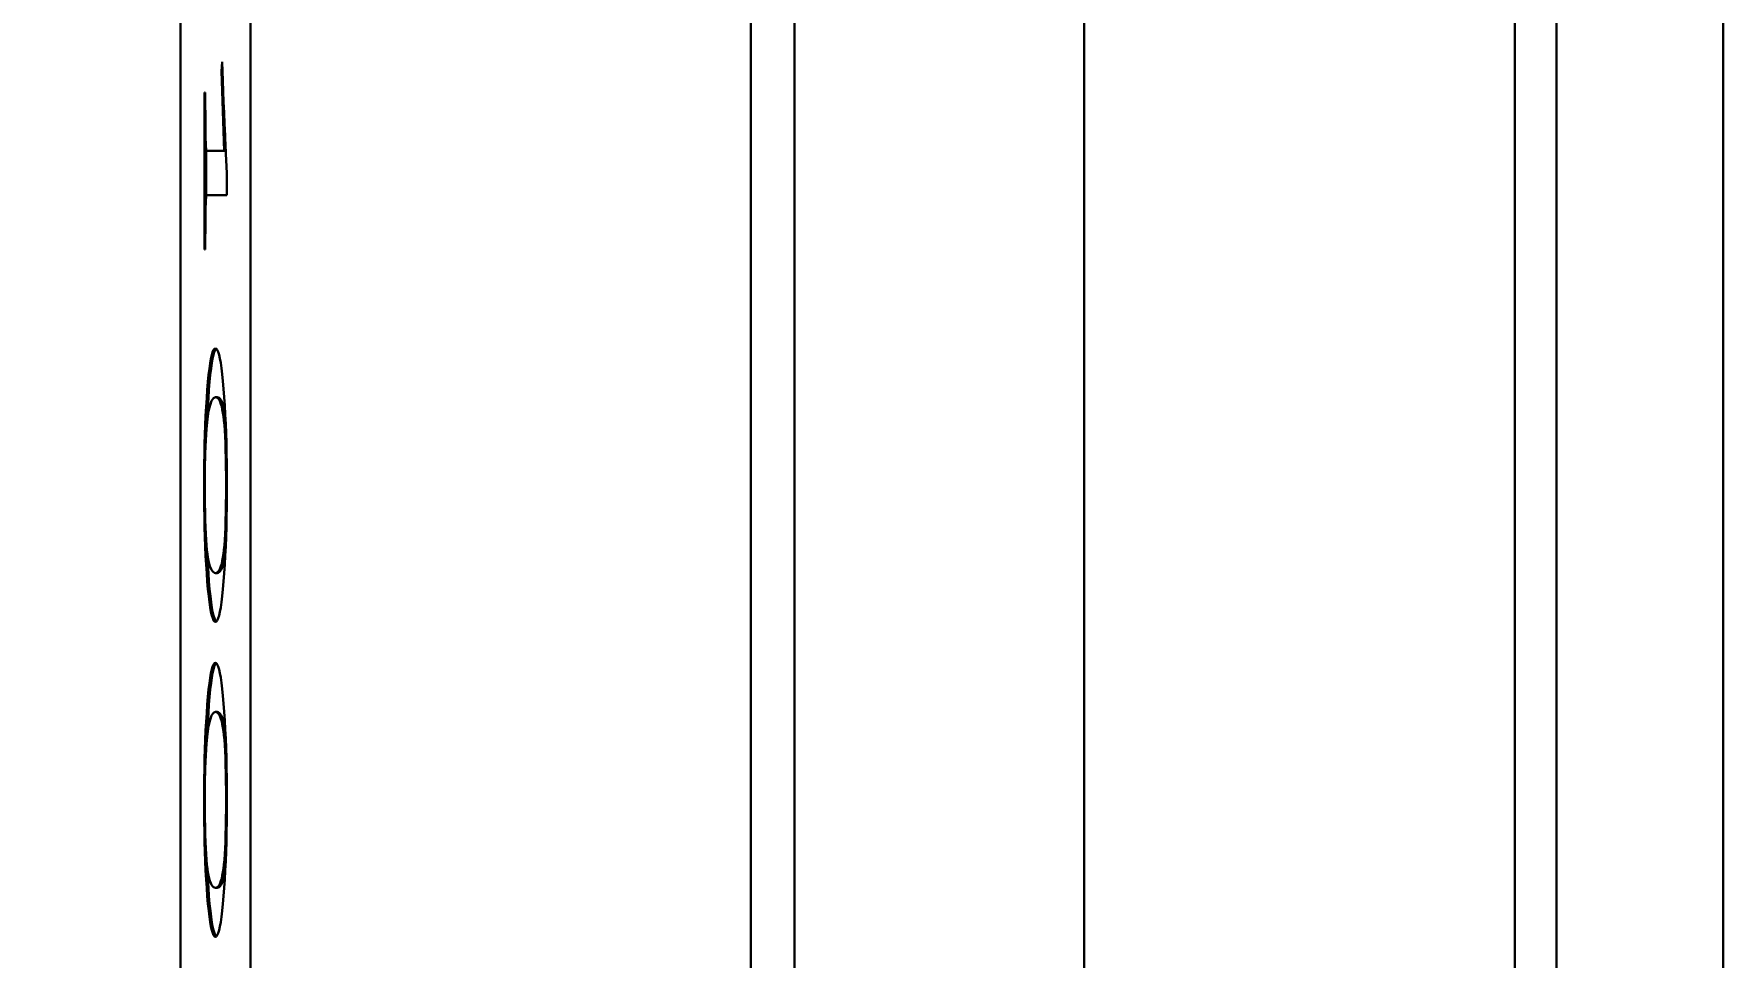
# Model space of a CAD drawing. Header units: millimetres. Extents: x -210 to 210, y -148 to 148.
# Drawn here: x -176.37 to -166.24, y 82.99 to 88.53 of the extents above; entities that cross this region are included whole.
import ezdxf

# ---------------------------------------------------------------- set-up
doc = ezdxf.new("R2010")
doc.units = ezdxf.units.MM
doc.layers.get('0').update_dxf_attribs({"lineweight": 18})
doc.layers.add('尺寸线层', color=3, linetype='Continuous', lineweight=18)
doc.styles.get("Standard").update_dxf_attribs({"font": 'txt.shx'})
doc.dimstyles.get("Standard").update_dxf_attribs({"dimtxt": 0.18, "dimasz": 0.18, "dimexe": 0.18, "dimexo": 0.0625, "dimgap": 0.09, "dimtad": 0, "dimtih": 1, "dimtoh": 1, "dimdec": 4, "dimzin": 0, "dimdsep": 46, "dimtxsty": 'Standard', "dimcen": 0.09, "dimdle": 0.36, "dimadec": 0, "dimazin": 0, "dimtfac": 1, "dimtdec": 4, "dimtofl": 0, "dimtmove": 0, "dimatfit": 3, "dimfxl": 1, "dimtolj": 1, "dimarcsym": 0})

# ---------------------------------------------------------------- blocks, each defined once
blk = doc.blocks.new('*X2')
at = {"layer": '尺寸线层', "linetype": 'Continuous', "transparency": 16777216}
for points in [[(-183.758, 127.055), (-184.175, 124.555), (-183.342, 124.555)], [(-183.758, 45.055), (-184.175, 47.555), (-183.342, 47.555)]]:
    blk.add_hatch(color=0, dxfattribs=at).paths.add_polyline_path(points, flags=0)
at = {"layer": '尺寸线层', "color": 0, "linetype": 'Continuous', "transparency": 16777216}
for p, q in [((-174.366, 127.055), (-185.008, 127.055)), ((-183.758, 87.305), (-183.758, 127.055)), ((-183.758, 84.805), (-183.758, 45.055)), ((-175.117, 45.055), (-185.008, 45.055))]:
    blk.add_line(p, q, dxfattribs=at)
at = {"layer": '尺寸线层', "color": 0, "transparency": 16777216, "insert": (-183.758, 86.055), "char_height": 2.5, "width": 6.07143, "attachment_point": 5}
blk.add_mtext('82', dxfattribs=at)

msp = doc.modelspace()

# ---------------------------------------------------------------- linework, layer by layer
at = {"color": 7, "lineweight": 30}
for p, q in [((-175.491, 46.054), (-175.491, 114.057)), ((-175.072, 46.473), (-175.072, 113.637)), ((-172.072, 51.475), (-172.072, 111.56)), ((-171.81, 52.56), (-171.81, 110.56)), ((-170.072, 53.475), (-170.072, 109.56)), ((-167.491, 63.055), (-167.491, 99.055)), ((-167.241, 98.805), (-167.241, 63.305)), ((-166.241, 97.805), (-166.241, 64.305))]:
    msp.add_line(p, q, dxfattribs=at)
at = {"color": 7, "lineweight": 30, "ltscale": 0.001411}
for p, q in [((-175.245, 88.302), (-175.241, 88.358)), ((-175.344, 86.124), (-175.342, 86.18)), ((-175.344, 84.237), (-175.342, 84.294))]:
    msp.add_line(p, q, dxfattribs=at)
at = {"color": 7, "lineweight": 30, "ltscale": 0.001417}
msp.add_line((-175.241, 88.358), (-175.239, 88.302), dxfattribs=at)
at = {"color": 7, "lineweight": 30, "ltscale": 0.011974}
msp.add_line((-175.229, 87.823), (-175.245, 88.302), dxfattribs=at)
at = {"color": 7, "lineweight": 30, "ltscale": 0.001473}
msp.add_line((-175.239, 88.302), (-175.237, 88.243), dxfattribs=at)
at = {"color": 7, "lineweight": 30, "ltscale": 0.00153}
msp.add_line((-175.237, 88.243), (-175.235, 88.182), dxfattribs=at)
at = {"color": 7, "lineweight": 30, "ltscale": 8.39233e-05}
for p, q in [((-175.347, 88.173), (-175.343, 88.173)), ((-175.343, 87.232), (-175.347, 87.232))]:
    msp.add_line(p, q, dxfattribs=at)
at = {"color": 7, "lineweight": 30, "ltscale": 0.001059}
for p, q in [((-175.346, 88.131), (-175.347, 88.173)), ((-175.347, 87.232), (-175.346, 87.275))]:
    msp.add_line(p, q, dxfattribs=at)
at = {"color": 7, "lineweight": 30, "ltscale": 0.001085}
for p, q in [((-175.346, 88.088), (-175.346, 88.131)), ((-175.346, 87.275), (-175.346, 87.318))]:
    msp.add_line(p, q, dxfattribs=at)
at = {"color": 7, "lineweight": 30, "ltscale": 0.00523}
msp.add_line((-175.343, 88.173), (-175.341, 87.964), dxfattribs=at)
at = {"color": 7, "lineweight": 30, "ltscale": 0.001586}
msp.add_line((-175.235, 88.182), (-175.232, 88.118), dxfattribs=at)
at = {"color": 7, "lineweight": 30, "ltscale": 0.001111}
for p, q in [((-175.346, 88.043), (-175.346, 88.088)), ((-175.346, 87.318), (-175.346, 87.362))]:
    msp.add_line(p, q, dxfattribs=at)
at = {"color": 7, "lineweight": 30, "ltscale": 0.001137}
msp.add_line((-175.346, 87.998), (-175.346, 88.043), dxfattribs=at)
at = {"color": 7, "lineweight": 30, "ltscale": 0.001643}
msp.add_line((-175.232, 88.118), (-175.229, 88.053), dxfattribs=at)
at = {"color": 7, "lineweight": 30, "ltscale": 0.001699}
msp.add_line((-175.229, 88.053), (-175.226, 87.985), dxfattribs=at)
at = {"color": 7, "lineweight": 30, "ltscale": 0.001164}
msp.add_line((-175.346, 87.951), (-175.346, 87.998), dxfattribs=at)
at = {"color": 7, "lineweight": 30, "ltscale": 0.00119}
for p, q in [((-175.346, 87.904), (-175.346, 87.951)), ((-175.346, 87.454), (-175.346, 87.502))]:
    msp.add_line(p, q, dxfattribs=at)
at = {"color": 7, "lineweight": 30, "ltscale": 0.000668578}
msp.add_line((-175.341, 87.964), (-175.341, 87.938), dxfattribs=at)
at = {"color": 7, "lineweight": 30, "ltscale": 0.000598635}
msp.add_line((-175.341, 87.938), (-175.34, 87.914), dxfattribs=at)
at = {"color": 7, "lineweight": 30, "ltscale": 0.001756}
msp.add_line((-175.226, 87.985), (-175.223, 87.915), dxfattribs=at)
at = {"color": 7, "lineweight": 30, "ltscale": 0.001216}
for p, q in [((-175.346, 87.855), (-175.346, 87.904)), ((-175.346, 87.502), (-175.346, 87.551))]:
    msp.add_line(p, q, dxfattribs=at)
at = {"color": 7, "lineweight": 30, "ltscale": 0.001242}
for p, q in [((-175.346, 87.805), (-175.346, 87.855)), ((-175.346, 87.551), (-175.346, 87.6)), ((-175.336, 87.551), (-175.336, 87.6))]:
    msp.add_line(p, q, dxfattribs=at)
at = {"color": 7, "lineweight": 30, "ltscale": 0.000528133}
msp.add_line((-175.34, 87.914), (-175.34, 87.892), dxfattribs=at)
at = {"color": 7, "lineweight": 30, "ltscale": 0.00045769}
msp.add_line((-175.34, 87.892), (-175.339, 87.874), dxfattribs=at)
at = {"color": 7, "lineweight": 30, "ltscale": 0.000387661}
msp.add_line((-175.339, 87.874), (-175.338, 87.859), dxfattribs=at)
at = {"color": 7, "lineweight": 30, "ltscale": 0.000317582}
msp.add_line((-175.338, 87.859), (-175.338, 87.846), dxfattribs=at)
at = {"color": 7, "lineweight": 30, "ltscale": 0.000247826}
msp.add_line((-175.338, 87.846), (-175.337, 87.836), dxfattribs=at)
at = {"color": 7, "lineweight": 30, "ltscale": 0.000177873}
msp.add_line((-175.337, 87.836), (-175.336, 87.829), dxfattribs=at)
at = {"color": 7, "lineweight": 30, "ltscale": 0.000662422}
msp.add_line((-175.336, 87.805), (-175.336, 87.832), dxfattribs=at)
at = {"color": 7, "lineweight": 30, "ltscale": 0.000109593}
msp.add_line((-175.336, 87.829), (-175.334, 87.825), dxfattribs=at)
at = {"color": 7, "lineweight": 30, "ltscale": 4.8041e-05}
msp.add_line((-175.334, 87.825), (-175.333, 87.823), dxfattribs=at)
at = {"color": 7, "lineweight": 30, "ltscale": 0.002599}
msp.add_line((-175.333, 87.823), (-175.229, 87.823), dxfattribs=at)
at = {"color": 7, "lineweight": 30, "ltscale": 0.000250244}
for p, q in [((-175.229, 87.823), (-175.219, 87.823)), ((-175.298, 86.618), (-175.288, 86.618)), ((-175.313, 86.551), (-175.303, 86.551)), ((-175.326, 86.439), (-175.316, 86.439)), ((-175.333, 86.341), (-175.323, 86.341)), ((-175.281, 86.347), (-175.271, 86.347)), ((-175.257, 86.329), (-175.247, 86.329)), ((-175.248, 86.306), (-175.238, 86.306)), ((-175.34, 85.397), (-175.33, 85.397)), ((-175.281, 85.293), (-175.271, 85.293)), ((-175.257, 85.312), (-175.247, 85.312)), ((-175.248, 85.335), (-175.238, 85.335)), ((-175.33, 85.243), (-175.32, 85.243)), ((-175.326, 85.197), (-175.316, 85.197)), ((-175.298, 84.732), (-175.288, 84.732)), ((-175.313, 84.664), (-175.303, 84.664)), ((-175.326, 84.552), (-175.316, 84.552)), ((-175.333, 84.454), (-175.323, 84.454)), ((-175.281, 84.461), (-175.271, 84.461)), ((-175.257, 84.442), (-175.247, 84.442)), ((-175.248, 84.419), (-175.238, 84.419)), ((-175.34, 83.511), (-175.33, 83.511)), ((-175.281, 83.407), (-175.271, 83.407)), ((-175.257, 83.425), (-175.247, 83.425)), ((-175.248, 83.448), (-175.238, 83.448)), ((-175.33, 83.356), (-175.32, 83.356)), ((-175.326, 83.31), (-175.316, 83.31))]:
    msp.add_line(p, q, dxfattribs=at)
at = {"color": 7, "lineweight": 30, "ltscale": 0.001812}
msp.add_line((-175.223, 87.915), (-175.22, 87.842), dxfattribs=at)
at = {"color": 7, "lineweight": 30, "ltscale": 0.000595068}
msp.add_line((-175.219, 87.823), (-175.22, 87.847), dxfattribs=at)
at = {"color": 7, "lineweight": 30, "ltscale": 0.001869}
msp.add_line((-175.22, 87.842), (-175.216, 87.768), dxfattribs=at)
at = {"color": 7, "lineweight": 30, "ltscale": 0.001268}
for p, q in [((-175.346, 87.755), (-175.346, 87.805)), ((-175.336, 87.755), (-175.336, 87.805)), ((-175.346, 87.6), (-175.346, 87.651)), ((-175.336, 87.6), (-175.336, 87.651)), ((-175.333, 86.341), (-175.33, 86.391)), ((-175.323, 86.341), (-175.32, 86.391))]:
    msp.add_line(p, q, dxfattribs=at)
at = {"color": 7, "lineweight": 30, "ltscale": 0.001294}
for p, q in [((-175.346, 87.703), (-175.346, 87.755)), ((-175.336, 87.703), (-175.336, 87.755)), ((-175.346, 87.651), (-175.346, 87.703)), ((-175.336, 87.651), (-175.336, 87.703))]:
    msp.add_line(p, q, dxfattribs=at)
at = {"color": 7, "lineweight": 30, "ltscale": 0.001925}
msp.add_line((-175.216, 87.768), (-175.212, 87.691), dxfattribs=at)
at = {"color": 7, "lineweight": 30, "ltscale": 0.003319}
msp.add_line((-175.212, 87.691), (-175.212, 87.558), dxfattribs=at)
at = {"color": 7, "lineweight": 30, "ltscale": 0.000317446}
msp.add_line((-175.338, 87.535), (-175.339, 87.523), dxfattribs=at)
at = {"color": 7, "lineweight": 30, "ltscale": 0.000387471}
msp.add_line((-175.339, 87.523), (-175.339, 87.507), dxfattribs=at)
at = {"color": 7, "lineweight": 30, "ltscale": 0.000247712}
msp.add_line((-175.337, 87.545), (-175.338, 87.535), dxfattribs=at)
at = {"color": 7, "lineweight": 30, "ltscale": 0.000178109}
msp.add_line((-175.336, 87.552), (-175.337, 87.545), dxfattribs=at)
at = {"color": 7, "lineweight": 30, "ltscale": 0.000110601}
msp.add_line((-175.334, 87.557), (-175.336, 87.552), dxfattribs=at)
at = {"color": 7, "lineweight": 30, "ltscale": 4.92321e-05}
msp.add_line((-175.333, 87.558), (-175.334, 87.557), dxfattribs=at)
at = {"color": 7, "lineweight": 30, "ltscale": 0.00302}
msp.add_line((-175.212, 87.558), (-175.333, 87.558), dxfattribs=at)
at = {"color": 7, "lineweight": 30, "ltscale": 0.001163}
msp.add_line((-175.346, 87.408), (-175.346, 87.454), dxfattribs=at)
at = {"color": 7, "lineweight": 30, "ltscale": 0.004626}
msp.add_line((-175.341, 87.417), (-175.343, 87.232), dxfattribs=at)
at = {"color": 7, "lineweight": 30, "ltscale": 0.000527942}
msp.add_line((-175.34, 87.489), (-175.341, 87.468), dxfattribs=at)
at = {"color": 7, "lineweight": 30, "ltscale": 0.000598431}
msp.add_line((-175.341, 87.468), (-175.341, 87.444), dxfattribs=at)
at = {"color": 7, "lineweight": 30, "ltscale": 0.000668951}
msp.add_line((-175.341, 87.444), (-175.341, 87.417), dxfattribs=at)
at = {"color": 7, "lineweight": 30, "ltscale": 0.000458262}
msp.add_line((-175.339, 87.507), (-175.34, 87.489), dxfattribs=at)
at = {"color": 7, "lineweight": 30, "ltscale": 0.001138}
msp.add_line((-175.346, 87.362), (-175.346, 87.408), dxfattribs=at)
at = {"color": 7, "lineweight": 30, "ltscale": 0.00045545}
msp.add_line((-175.303, 86.601), (-175.298, 86.618), dxfattribs=at)
at = {"color": 7, "lineweight": 30, "ltscale": 0.000339484}
msp.add_line((-175.298, 86.618), (-175.292, 86.631), dxfattribs=at)
at = {"color": 7, "lineweight": 30, "ltscale": 0.000455668}
msp.add_line((-175.293, 86.601), (-175.288, 86.618), dxfattribs=at)
at = {"color": 7, "lineweight": 30, "ltscale": 0.00023407}
for p, q in [((-175.292, 86.631), (-175.287, 86.638)), ((-175.282, 86.631), (-175.277, 86.638))]:
    msp.add_line(p, q, dxfattribs=at)
at = {"color": 7, "lineweight": 30, "ltscale": 0.000249481}
for p, q in [((-175.292, 86.631), (-175.282, 86.631)), ((-175.287, 86.638), (-175.277, 86.638)), ((-175.317, 86.519), (-175.307, 86.519)), ((-175.308, 86.578), (-175.298, 86.578)), ((-175.303, 86.601), (-175.293, 86.601)), ((-175.322, 86.481), (-175.312, 86.481)), ((-175.33, 86.391), (-175.32, 86.391)), ((-175.274, 86.346), (-175.264, 86.346)), ((-175.268, 86.343), (-175.258, 86.343)), ((-175.263, 86.337), (-175.253, 86.337)), ((-175.252, 86.319), (-175.242, 86.319)), ((-175.34, 86.235), (-175.33, 86.235)), ((-175.337, 86.289), (-175.327, 86.289)), ((-175.243, 86.291), (-175.234, 86.291)), ((-175.24, 86.274), (-175.23, 86.274)), ((-175.236, 86.254), (-175.226, 86.254)), ((-175.233, 86.233), (-175.223, 86.233)), ((-175.342, 86.18), (-175.332, 86.18)), ((-175.233, 85.408), (-175.223, 85.408)), ((-175.337, 85.344), (-175.327, 85.344)), ((-175.333, 85.293), (-175.323, 85.293)), ((-175.274, 85.294), (-175.264, 85.294)), ((-175.268, 85.298), (-175.258, 85.298)), ((-175.263, 85.304), (-175.253, 85.304)), ((-175.252, 85.322), (-175.242, 85.322)), ((-175.243, 85.349), (-175.234, 85.349)), ((-175.24, 85.367), (-175.23, 85.367)), ((-175.236, 85.386), (-175.226, 85.386)), ((-175.321, 85.155), (-175.311, 85.155)), ((-175.317, 85.119), (-175.307, 85.119)), ((-175.312, 85.087), (-175.302, 85.087)), ((-175.308, 85.06), (-175.298, 85.06)), ((-175.303, 85.039), (-175.293, 85.039)), ((-175.297, 85.022), (-175.287, 85.022)), ((-175.292, 85.009), (-175.282, 85.009)), ((-175.287, 85.002), (-175.277, 85.002)), ((-175.308, 84.692), (-175.298, 84.692)), ((-175.303, 84.714), (-175.293, 84.714)), ((-175.292, 84.744), (-175.282, 84.744)), ((-175.287, 84.752), (-175.277, 84.752)), ((-175.322, 84.595), (-175.312, 84.595)), ((-175.317, 84.632), (-175.307, 84.632)), ((-175.33, 84.505), (-175.32, 84.505)), ((-175.337, 84.402), (-175.327, 84.402)), ((-175.274, 84.459), (-175.264, 84.459)), ((-175.268, 84.456), (-175.258, 84.456)), ((-175.263, 84.45), (-175.253, 84.45)), ((-175.252, 84.432), (-175.242, 84.432)), ((-175.243, 84.404), (-175.234, 84.404)), ((-175.24, 84.387), (-175.23, 84.387)), ((-175.342, 84.294), (-175.332, 84.294)), ((-175.34, 84.349), (-175.33, 84.349)), ((-175.236, 84.368), (-175.226, 84.368)), ((-175.233, 84.346), (-175.223, 84.346)), ((-175.24, 83.48), (-175.23, 83.48)), ((-175.236, 83.5), (-175.226, 83.5)), ((-175.233, 83.521), (-175.223, 83.521)), ((-175.337, 83.457), (-175.327, 83.457)), ((-175.333, 83.406), (-175.323, 83.406)), ((-175.274, 83.408), (-175.264, 83.408)), ((-175.268, 83.411), (-175.258, 83.411)), ((-175.263, 83.417), (-175.253, 83.417)), ((-175.252, 83.435), (-175.242, 83.435)), ((-175.243, 83.463), (-175.234, 83.463)), ((-175.321, 83.269), (-175.311, 83.269)), ((-175.317, 83.232), (-175.307, 83.232)), ((-175.312, 83.201), (-175.302, 83.201)), ((-175.308, 83.174), (-175.298, 83.174)), ((-175.303, 83.152), (-175.293, 83.152)), ((-175.297, 83.135), (-175.287, 83.135)), ((-175.292, 83.123), (-175.282, 83.123)), ((-175.287, 83.115), (-175.277, 83.115))]:
    msp.add_line(p, q, dxfattribs=at)
at = {"color": 7, "lineweight": 30, "ltscale": 0.000339181}
msp.add_line((-175.288, 86.618), (-175.282, 86.631), dxfattribs=at)
at = {"color": 7, "lineweight": 30, "ltscale": 0.000157031}
msp.add_line((-175.287, 86.638), (-175.281, 86.641), dxfattribs=at)
at = {"color": 7, "lineweight": 30, "ltscale": 0.000156507}
for p, q in [((-175.281, 86.641), (-175.275, 86.638)), ((-175.275, 85.002), (-175.281, 85)), ((-175.281, 84.754), (-175.275, 84.752))]:
    msp.add_line(p, q, dxfattribs=at)
at = {"color": 7, "lineweight": 30, "ltscale": 0.000229345}
for p, q in [((-175.275, 86.638), (-175.27, 86.631)), ((-175.27, 85.009), (-175.275, 85.002)), ((-175.275, 84.752), (-175.27, 84.744)), ((-175.27, 83.123), (-175.275, 83.115))]:
    msp.add_line(p, q, dxfattribs=at)
at = {"color": 7, "lineweight": 30, "ltscale": 0.000332538}
for p, q in [((-175.27, 86.631), (-175.264, 86.619)), ((-175.27, 84.744), (-175.264, 84.732))]:
    msp.add_line(p, q, dxfattribs=at)
at = {"color": 7, "lineweight": 30, "ltscale": 0.000445221}
for p, q in [((-175.264, 86.619), (-175.259, 86.602)), ((-175.264, 84.732), (-175.259, 84.715))]:
    msp.add_line(p, q, dxfattribs=at)
at = {"color": 7, "lineweight": 30, "ltscale": 0.000941983}
for p, q in [((-175.322, 86.481), (-175.317, 86.519)), ((-175.312, 86.481), (-175.307, 86.519))]:
    msp.add_line(p, q, dxfattribs=at)
at = {"color": 7, "lineweight": 30, "ltscale": 0.000818473}
msp.add_line((-175.317, 86.519), (-175.313, 86.551), dxfattribs=at)
at = {"color": 7, "lineweight": 30, "ltscale": 0.000696395}
for p, q in [((-175.313, 86.551), (-175.308, 86.578)), ((-175.313, 84.664), (-175.308, 84.692))]:
    msp.add_line(p, q, dxfattribs=at)
at = {"color": 7, "lineweight": 30, "ltscale": 0.000574757}
for p, q in [((-175.308, 86.578), (-175.303, 86.601)), ((-175.298, 86.578), (-175.293, 86.601)), ((-175.308, 84.692), (-175.303, 84.714)), ((-175.298, 84.692), (-175.293, 84.714))]:
    msp.add_line(p, q, dxfattribs=at)
at = {"color": 7, "lineweight": 30, "ltscale": 0.00081858}
msp.add_line((-175.307, 86.519), (-175.303, 86.551), dxfattribs=at)
at = {"color": 7, "lineweight": 30, "ltscale": 0.000696263}
for p, q in [((-175.303, 86.551), (-175.298, 86.578)), ((-175.303, 84.664), (-175.298, 84.692))]:
    msp.add_line(p, q, dxfattribs=at)
at = {"color": 7, "lineweight": 30, "ltscale": 0.000561527}
msp.add_line((-175.259, 86.602), (-175.254, 86.58), dxfattribs=at)
at = {"color": 7, "lineweight": 30, "ltscale": 0.000679923}
for p, q in [((-175.254, 86.58), (-175.249, 86.553)), ((-175.249, 85.087), (-175.254, 85.06)), ((-175.254, 84.693), (-175.249, 84.667)), ((-175.249, 83.201), (-175.254, 83.174))]:
    msp.add_line(p, q, dxfattribs=at)
at = {"color": 7, "lineweight": 30, "ltscale": 0.000799323}
for p, q in [((-175.249, 86.553), (-175.245, 86.522)), ((-175.312, 83.201), (-175.317, 83.232)), ((-175.302, 83.201), (-175.307, 83.232)), ((-175.245, 83.232), (-175.249, 83.201))]:
    msp.add_line(p, q, dxfattribs=at)
at = {"color": 7, "lineweight": 30, "ltscale": 0.000919536}
for p, q in [((-175.245, 86.522), (-175.24, 86.485)), ((-175.24, 85.155), (-175.245, 85.119)), ((-175.245, 84.635), (-175.24, 84.598))]:
    msp.add_line(p, q, dxfattribs=at)
at = {"color": 7, "lineweight": 30, "ltscale": 0.001189}
for p, q in [((-175.33, 86.391), (-175.326, 86.439)), ((-175.32, 86.391), (-175.316, 86.439)), ((-175.33, 84.505), (-175.326, 84.552)), ((-175.32, 84.505), (-175.316, 84.552))]:
    msp.add_line(p, q, dxfattribs=at)
at = {"color": 7, "lineweight": 30, "ltscale": 0.001065}
for p, q in [((-175.326, 86.439), (-175.322, 86.481)), ((-175.316, 86.439), (-175.312, 86.481)), ((-175.326, 84.552), (-175.322, 84.595)), ((-175.316, 84.552), (-175.312, 84.595))]:
    msp.add_line(p, q, dxfattribs=at)
at = {"color": 7, "lineweight": 30, "ltscale": 0.00104}
for p, q in [((-175.24, 86.485), (-175.236, 86.444)), ((-175.321, 85.155), (-175.326, 85.197)), ((-175.311, 85.155), (-175.316, 85.197)), ((-175.236, 85.197), (-175.24, 85.155)), ((-175.24, 84.598), (-175.236, 84.557)), ((-175.321, 83.269), (-175.326, 83.31)), ((-175.311, 83.269), (-175.316, 83.31)), ((-175.236, 83.31), (-175.24, 83.269))]:
    msp.add_line(p, q, dxfattribs=at)
at = {"color": 7, "lineweight": 30, "ltscale": 0.00116}
for p, q in [((-175.236, 86.444), (-175.232, 86.397)), ((-175.326, 85.197), (-175.33, 85.243)), ((-175.316, 85.197), (-175.32, 85.243)), ((-175.232, 85.243), (-175.236, 85.197)), ((-175.236, 84.557), (-175.232, 84.511)), ((-175.326, 83.31), (-175.33, 83.356)), ((-175.316, 83.31), (-175.32, 83.356)), ((-175.232, 83.356), (-175.236, 83.31))]:
    msp.add_line(p, q, dxfattribs=at)
at = {"color": 7, "lineweight": 30, "ltscale": 0.001304}
for p, q in [((-175.337, 86.289), (-175.333, 86.341)), ((-175.327, 86.289), (-175.323, 86.341)), ((-175.337, 84.402), (-175.333, 84.454)), ((-175.327, 84.402), (-175.323, 84.454))]:
    msp.add_line(p, q, dxfattribs=at)
at = {"color": 7, "lineweight": 30, "ltscale": 0.000700304}
msp.add_line((-175.304, 86.326), (-175.313, 86.3), dxfattribs=at)
at = {"color": 7, "lineweight": 30, "ltscale": 0.000478947}
msp.add_line((-175.293, 86.342), (-175.304, 86.326), dxfattribs=at)
at = {"color": 7, "lineweight": 30, "ltscale": 0.000328998}
msp.add_line((-175.281, 86.347), (-175.293, 86.342), dxfattribs=at)
at = {"color": 7, "lineweight": 30, "ltscale": 0.000162035}
for p, q in [((-175.274, 86.346), (-175.281, 86.347)), ((-175.281, 85.293), (-175.274, 85.294)), ((-175.281, 83.407), (-175.274, 83.408))]:
    msp.add_line(p, q, dxfattribs=at)
at = {"color": 7, "lineweight": 30, "ltscale": 0.000173175}
for p, q in [((-175.268, 86.343), (-175.274, 86.346)), ((-175.258, 86.343), (-175.264, 86.346)), ((-175.293, 85.298), (-175.287, 85.294)), ((-175.274, 85.294), (-175.268, 85.298)), ((-175.264, 85.294), (-175.258, 85.298)), ((-175.268, 84.456), (-175.274, 84.459)), ((-175.258, 84.456), (-175.264, 84.459))]:
    msp.add_line(p, q, dxfattribs=at)
at = {"color": 7, "lineweight": 30, "ltscale": 0.000161284}
for p, q in [((-175.264, 86.346), (-175.271, 86.347)), ((-175.287, 85.294), (-175.281, 85.293)), ((-175.271, 85.293), (-175.264, 85.294)), ((-175.287, 83.408), (-175.281, 83.407)), ((-175.271, 83.407), (-175.264, 83.408))]:
    msp.add_line(p, q, dxfattribs=at)
at = {"color": 7, "lineweight": 30, "ltscale": 0.000201633}
for p, q in [((-175.263, 86.337), (-175.268, 86.343)), ((-175.253, 86.337), (-175.258, 86.343)), ((-175.299, 85.304), (-175.293, 85.298)), ((-175.268, 85.298), (-175.263, 85.304)), ((-175.258, 85.298), (-175.253, 85.304)), ((-175.263, 84.45), (-175.268, 84.456)), ((-175.253, 84.45), (-175.258, 84.456))]:
    msp.add_line(p, q, dxfattribs=at)
at = {"color": 7, "lineweight": 30, "ltscale": 0.000240592}
for p, q in [((-175.257, 86.329), (-175.263, 86.337)), ((-175.304, 85.312), (-175.299, 85.304)), ((-175.263, 85.304), (-175.257, 85.312)), ((-175.257, 84.442), (-175.263, 84.45))]:
    msp.add_line(p, q, dxfattribs=at)
at = {"color": 7, "lineweight": 30, "ltscale": 0.000286454}
for p, q in [((-175.252, 86.319), (-175.257, 86.329)), ((-175.257, 83.425), (-175.252, 83.435))]:
    msp.add_line(p, q, dxfattribs=at)
at = {"color": 7, "lineweight": 30, "ltscale": 0.000241014}
for p, q in [((-175.247, 86.329), (-175.253, 86.337)), ((-175.253, 85.304), (-175.247, 85.312)), ((-175.247, 84.442), (-175.253, 84.45))]:
    msp.add_line(p, q, dxfattribs=at)
at = {"color": 7, "lineweight": 30, "ltscale": 0.000336115}
for p, q in [((-175.248, 86.306), (-175.252, 86.319)), ((-175.314, 83.448), (-175.309, 83.435)), ((-175.252, 83.435), (-175.248, 83.448))]:
    msp.add_line(p, q, dxfattribs=at)
at = {"color": 7, "lineweight": 30, "ltscale": 0.000388123}
for p, q in [((-175.243, 86.291), (-175.248, 86.306)), ((-175.248, 85.335), (-175.243, 85.349)), ((-175.243, 84.404), (-175.248, 84.419))]:
    msp.add_line(p, q, dxfattribs=at)
at = {"color": 7, "lineweight": 30, "ltscale": 0.000286122}
for p, q in [((-175.242, 86.319), (-175.247, 86.329)), ((-175.309, 83.435), (-175.304, 83.425)), ((-175.247, 83.425), (-175.242, 83.435))]:
    msp.add_line(p, q, dxfattribs=at)
at = {"color": 7, "lineweight": 30, "ltscale": 0.000336379}
for p, q in [((-175.238, 86.306), (-175.242, 86.319)), ((-175.242, 83.435), (-175.238, 83.448))]:
    msp.add_line(p, q, dxfattribs=at)
at = {"color": 7, "lineweight": 30, "ltscale": 0.00038791}
for p, q in [((-175.234, 86.291), (-175.238, 86.306)), ((-175.318, 85.349), (-175.314, 85.335)), ((-175.238, 85.335), (-175.234, 85.349)), ((-175.234, 84.404), (-175.238, 84.419))]:
    msp.add_line(p, q, dxfattribs=at)
at = {"color": 7, "lineweight": 30, "ltscale": 0.001243}
for p, q in [((-175.232, 86.397), (-175.228, 86.348)), ((-175.33, 85.243), (-175.333, 85.293)), ((-175.32, 85.243), (-175.323, 85.293)), ((-175.228, 85.293), (-175.232, 85.243)), ((-175.232, 84.511), (-175.228, 84.461)), ((-175.33, 83.356), (-175.333, 83.406)), ((-175.32, 83.356), (-175.323, 83.406)), ((-175.228, 83.406), (-175.232, 83.356))]:
    msp.add_line(p, q, dxfattribs=at)
at = {"color": 7, "lineweight": 30, "ltscale": 0.001287}
msp.add_line((-175.228, 86.348), (-175.225, 86.297), dxfattribs=at)
at = {"color": 7, "lineweight": 30, "ltscale": 0.001375}
for p, q in [((-175.342, 86.18), (-175.34, 86.235)), ((-175.332, 86.18), (-175.33, 86.235)), ((-175.342, 84.294), (-175.34, 84.349)), ((-175.332, 84.294), (-175.33, 84.349))]:
    msp.add_line(p, q, dxfattribs=at)
at = {"color": 7, "lineweight": 30, "ltscale": 0.001339}
for p, q in [((-175.34, 86.235), (-175.337, 86.289)), ((-175.33, 86.235), (-175.327, 86.289)), ((-175.34, 84.349), (-175.337, 84.402)), ((-175.33, 84.349), (-175.327, 84.402))]:
    msp.add_line(p, q, dxfattribs=at)
at = {"color": 7, "lineweight": 30, "ltscale": 0.001456}
for p, q in [((-175.329, 86.215), (-175.334, 86.157)), ((-175.329, 84.329), (-175.334, 84.271))]:
    msp.add_line(p, q, dxfattribs=at)
at = {"color": 7, "lineweight": 30, "ltscale": 0.001198}
for p, q in [((-175.322, 86.263), (-175.329, 86.215)), ((-175.322, 84.376), (-175.329, 84.329))]:
    msp.add_line(p, q, dxfattribs=at)
at = {"color": 7, "lineweight": 30, "ltscale": 0.000945282}
msp.add_line((-175.313, 86.3), (-175.322, 86.263), dxfattribs=at)
at = {"color": 7, "lineweight": 30, "ltscale": 0.000441209}
for p, q in [((-175.24, 86.274), (-175.243, 86.291)), ((-175.23, 86.274), (-175.234, 86.291)), ((-175.322, 85.367), (-175.318, 85.349)), ((-175.243, 85.349), (-175.24, 85.367)), ((-175.234, 85.349), (-175.23, 85.367)), ((-175.24, 84.387), (-175.243, 84.404)), ((-175.23, 84.387), (-175.234, 84.404)), ((-175.322, 83.48), (-175.318, 83.463)), ((-175.243, 83.463), (-175.24, 83.48)), ((-175.234, 83.463), (-175.23, 83.48))]:
    msp.add_line(p, q, dxfattribs=at)
at = {"color": 7, "lineweight": 30, "ltscale": 0.000495525}
for p, q in [((-175.236, 86.254), (-175.24, 86.274)), ((-175.226, 86.254), (-175.23, 86.274)), ((-175.24, 85.367), (-175.236, 85.386)), ((-175.23, 85.367), (-175.226, 85.386)), ((-175.236, 84.368), (-175.24, 84.387)), ((-175.226, 84.368), (-175.23, 84.387))]:
    msp.add_line(p, q, dxfattribs=at)
at = {"color": 7, "lineweight": 30, "ltscale": 0.000550444}
for p, q in [((-175.233, 86.233), (-175.236, 86.254)), ((-175.223, 86.233), (-175.226, 86.254)), ((-175.329, 85.408), (-175.326, 85.386)), ((-175.236, 85.386), (-175.233, 85.408)), ((-175.226, 85.386), (-175.223, 85.408)), ((-175.329, 83.521), (-175.326, 83.5)), ((-175.236, 83.5), (-175.233, 83.521)), ((-175.226, 83.5), (-175.223, 83.521))]:
    msp.add_line(p, q, dxfattribs=at)
at = {"color": 7, "lineweight": 30, "ltscale": 0.000623533}
msp.add_line((-175.23, 86.208), (-175.233, 86.233), dxfattribs=at)
at = {"color": 7, "lineweight": 30, "ltscale": 0.000713581}
msp.add_line((-175.227, 86.179), (-175.23, 86.208), dxfattribs=at)
at = {"color": 7, "lineweight": 30, "ltscale": 0.001332}
for p, q in [((-175.225, 86.297), (-175.222, 86.243)), ((-175.337, 85.344), (-175.34, 85.397)), ((-175.327, 85.344), (-175.33, 85.397)), ((-175.222, 85.397), (-175.225, 85.344)), ((-175.225, 84.41), (-175.222, 84.357)), ((-175.337, 83.457), (-175.34, 83.511)), ((-175.327, 83.457), (-175.33, 83.511)), ((-175.222, 83.511), (-175.225, 83.457))]:
    msp.add_line(p, q, dxfattribs=at)
at = {"color": 7, "lineweight": 30, "ltscale": 0.000444959}
for p, q in [((-175.221, 86.215), (-175.223, 86.233)), ((-175.223, 85.408), (-175.221, 85.426))]:
    msp.add_line(p, q, dxfattribs=at)
at = {"color": 7, "lineweight": 30, "ltscale": 0.001377}
for p, q in [((-175.222, 86.243), (-175.219, 86.188)), ((-175.34, 85.397), (-175.342, 85.452)), ((-175.219, 85.452), (-175.222, 85.397)), ((-175.222, 84.357), (-175.219, 84.302)), ((-175.34, 83.511), (-175.342, 83.566)), ((-175.219, 83.566), (-175.222, 83.511))]:
    msp.add_line(p, q, dxfattribs=at)
at = {"color": 7, "lineweight": 30, "ltscale": 0.001447}
for p, q in [((-175.346, 86.066), (-175.344, 86.124)), ((-175.346, 84.179), (-175.344, 84.237))]:
    msp.add_line(p, q, dxfattribs=at)
at = {"color": 7, "lineweight": 30, "ltscale": 0.001716}
for p, q in [((-175.334, 86.157), (-175.339, 86.089)), ((-175.334, 84.271), (-175.339, 84.202))]:
    msp.add_line(p, q, dxfattribs=at)
at = {"color": 7, "lineweight": 30, "ltscale": 0.000804189}
for p, q in [((-175.225, 86.147), (-175.227, 86.179)), ((-175.337, 85.493), (-175.334, 85.461)), ((-175.227, 85.461), (-175.225, 85.493)), ((-175.337, 83.607), (-175.334, 83.574)), ((-175.227, 83.574), (-175.225, 83.607))]:
    msp.add_line(p, q, dxfattribs=at)
at = {"color": 7, "lineweight": 30, "ltscale": 0.00089501}
for p, q in [((-175.223, 86.112), (-175.225, 86.147)), ((-175.225, 85.493), (-175.223, 85.529)), ((-175.225, 83.607), (-175.223, 83.642))]:
    msp.add_line(p, q, dxfattribs=at)
at = {"color": 7, "lineweight": 30, "ltscale": 0.000985881}
msp.add_line((-175.221, 86.072), (-175.223, 86.112), dxfattribs=at)
at = {"color": 7, "lineweight": 30, "ltscale": 0.001421}
for p, q in [((-175.219, 86.188), (-175.217, 86.131)), ((-175.342, 83.566), (-175.344, 83.622)), ((-175.217, 83.622), (-175.219, 83.566))]:
    msp.add_line(p, q, dxfattribs=at)
at = {"color": 7, "lineweight": 30, "ltscale": 0.001466}
for p, q in [((-175.217, 86.131), (-175.215, 86.073)), ((-175.344, 85.509), (-175.346, 85.568)), ((-175.215, 85.568), (-175.217, 85.509)), ((-175.217, 84.245), (-175.215, 84.186)), ((-175.344, 83.622), (-175.346, 83.681)), ((-175.215, 83.681), (-175.217, 83.622))]:
    msp.add_line(p, q, dxfattribs=at)
at = {"color": 7, "lineweight": 30, "ltscale": 0.001519}
for p, q in [((-175.348, 85.946), (-175.347, 86.007)), ((-175.348, 84.059), (-175.347, 84.12))]:
    msp.add_line(p, q, dxfattribs=at)
at = {"color": 7, "lineweight": 30, "ltscale": 0.001483}
msp.add_line((-175.347, 86.007), (-175.346, 86.066), dxfattribs=at)
at = {"color": 7, "lineweight": 30, "ltscale": 0.00224}
for p, q in [((-175.342, 86.01), (-175.344, 85.92)), ((-175.342, 84.123), (-175.344, 84.034))]:
    msp.add_line(p, q, dxfattribs=at)
at = {"color": 7, "lineweight": 30, "ltscale": 0.001978}
for p, q in [((-175.339, 86.089), (-175.342, 86.01)), ((-175.339, 84.202), (-175.342, 84.123))]:
    msp.add_line(p, q, dxfattribs=at)
at = {"color": 7, "lineweight": 30, "ltscale": 0.001077}
for p, q in [((-175.22, 86.029), (-175.221, 86.072)), ((-175.342, 85.611), (-175.341, 85.568)), ((-175.221, 85.568), (-175.22, 85.611)), ((-175.22, 84.142), (-175.221, 84.186)), ((-175.342, 83.725), (-175.341, 83.682)), ((-175.221, 83.682), (-175.22, 83.725))]:
    msp.add_line(p, q, dxfattribs=at)
at = {"color": 7, "lineweight": 30, "ltscale": 0.001169}
for p, q in [((-175.218, 85.982), (-175.22, 86.029)), ((-175.343, 85.658), (-175.342, 85.611)), ((-175.22, 85.611), (-175.218, 85.658))]:
    msp.add_line(p, q, dxfattribs=at)
at = {"color": 7, "lineweight": 30, "ltscale": 0.001511}
for p, q in [((-175.215, 86.073), (-175.214, 86.012)), ((-175.346, 85.568), (-175.347, 85.628)), ((-175.214, 85.628), (-175.215, 85.568)), ((-175.215, 84.186), (-175.214, 84.126)), ((-175.346, 83.681), (-175.347, 83.741)), ((-175.214, 83.741), (-175.215, 83.681))]:
    msp.add_line(p, q, dxfattribs=at)
at = {"color": 7, "lineweight": 30, "ltscale": 0.001557}
for p, q in [((-175.214, 86.012), (-175.213, 85.95)), ((-175.347, 85.628), (-175.348, 85.69)), ((-175.213, 85.69), (-175.214, 85.628)), ((-175.347, 83.741), (-175.348, 83.804)), ((-175.213, 83.804), (-175.214, 83.741))]:
    msp.add_line(p, q, dxfattribs=at)
at = {"color": 7, "lineweight": 30, "ltscale": 0.001555}
for p, q in [((-175.349, 85.884), (-175.348, 85.946)), ((-175.349, 83.997), (-175.348, 84.059))]:
    msp.add_line(p, q, dxfattribs=at)
at = {"color": 7, "lineweight": 30, "ltscale": 0.002503}
for p, q in [((-175.344, 85.92), (-175.344, 85.82)), ((-175.344, 84.034), (-175.344, 83.934))]:
    msp.add_line(p, q, dxfattribs=at)
at = {"color": 7, "lineweight": 30, "ltscale": 0.00126}
for p, q in [((-175.218, 85.932), (-175.218, 85.982)), ((-175.344, 85.708), (-175.343, 85.658)), ((-175.218, 85.658), (-175.218, 85.708)), ((-175.218, 84.045), (-175.218, 84.096)), ((-175.344, 83.822), (-175.343, 83.771)), ((-175.218, 83.771), (-175.218, 83.822))]:
    msp.add_line(p, q, dxfattribs=at)
at = {"color": 7, "lineweight": 30, "ltscale": 0.001351}
for p, q in [((-175.217, 85.878), (-175.218, 85.932)), ((-175.344, 85.763), (-175.344, 85.708)), ((-175.218, 85.708), (-175.217, 85.763)), ((-175.217, 83.991), (-175.218, 84.045)), ((-175.344, 83.876), (-175.344, 83.822)), ((-175.218, 83.822), (-175.217, 83.876))]:
    msp.add_line(p, q, dxfattribs=at)
at = {"color": 7, "lineweight": 30, "ltscale": 0.001602}
for p, q in [((-175.213, 85.95), (-175.212, 85.886)), ((-175.348, 85.69), (-175.349, 85.754)), ((-175.212, 85.754), (-175.213, 85.69))]:
    msp.add_line(p, q, dxfattribs=at)
at = {"color": 7, "lineweight": 30, "ltscale": 0.001591}
for p, q in [((-175.349, 85.82), (-175.349, 85.884)), ((-175.349, 83.934), (-175.349, 83.997))]:
    msp.add_line(p, q, dxfattribs=at)
at = {"color": 7, "lineweight": 30, "ltscale": 0.001647}
for p, q in [((-175.349, 85.754), (-175.349, 85.82)), ((-175.212, 85.886), (-175.212, 85.82)), ((-175.212, 85.82), (-175.212, 85.754)), ((-175.212, 83.999), (-175.212, 83.934)), ((-175.349, 83.868), (-175.349, 83.934)), ((-175.212, 83.934), (-175.212, 83.868))]:
    msp.add_line(p, q, dxfattribs=at)
at = {"color": 7, "lineweight": 30, "ltscale": 0.001443}
for p, q in [((-175.344, 85.82), (-175.344, 85.763)), ((-175.217, 85.82), (-175.217, 85.878)), ((-175.217, 85.763), (-175.217, 85.82)), ((-175.217, 83.934), (-175.217, 83.991)), ((-175.344, 83.934), (-175.344, 83.876)), ((-175.217, 83.876), (-175.217, 83.934))]:
    msp.add_line(p, q, dxfattribs=at)
at = {"color": 7, "lineweight": 30, "ltscale": 0.001422}
for p, q in [((-175.342, 85.452), (-175.344, 85.509)), ((-175.217, 85.509), (-175.219, 85.452)), ((-175.219, 84.302), (-175.217, 84.245))]:
    msp.add_line(p, q, dxfattribs=at)
at = {"color": 7, "lineweight": 30, "ltscale": 0.000986072}
for p, q in [((-175.341, 85.568), (-175.339, 85.529)), ((-175.223, 85.529), (-175.221, 85.568)), ((-175.221, 84.186), (-175.223, 84.225))]:
    msp.add_line(p, q, dxfattribs=at)
at = {"color": 7, "lineweight": 30, "ltscale": 0.000894968}
for p, q in [((-175.339, 85.529), (-175.337, 85.493)), ((-175.339, 83.642), (-175.337, 83.607))]:
    msp.add_line(p, q, dxfattribs=at)
at = {"color": 7, "lineweight": 30, "ltscale": 0.000713321}
msp.add_line((-175.334, 85.461), (-175.332, 85.433), dxfattribs=at)
at = {"color": 7, "lineweight": 30, "ltscale": 0.000623632}
msp.add_line((-175.332, 85.433), (-175.329, 85.408), dxfattribs=at)
at = {"color": 7, "lineweight": 30, "ltscale": 0.000679772}
msp.add_line((-175.33, 85.397), (-175.331, 85.424), dxfattribs=at)
at = {"color": 7, "lineweight": 30, "ltscale": 0.000623722}
msp.add_line((-175.233, 85.408), (-175.23, 85.433), dxfattribs=at)
at = {"color": 7, "lineweight": 30, "ltscale": 0.000713391}
for p, q in [((-175.23, 85.433), (-175.227, 85.461)), ((-175.227, 84.293), (-175.23, 84.321))]:
    msp.add_line(p, q, dxfattribs=at)
at = {"color": 7, "lineweight": 30, "ltscale": 0.001288}
for p, q in [((-175.333, 85.293), (-175.337, 85.344)), ((-175.323, 85.293), (-175.327, 85.344)), ((-175.225, 85.344), (-175.228, 85.293)), ((-175.228, 84.461), (-175.225, 84.41)), ((-175.333, 83.406), (-175.337, 83.457)), ((-175.323, 83.406), (-175.327, 83.457)), ((-175.225, 83.457), (-175.228, 83.406))]:
    msp.add_line(p, q, dxfattribs=at)
at = {"color": 7, "lineweight": 30, "ltscale": 0.000495386}
msp.add_line((-175.326, 85.386), (-175.322, 85.367), dxfattribs=at)
at = {"color": 7, "lineweight": 30, "ltscale": 0.000335936}
for p, q in [((-175.314, 85.335), (-175.309, 85.322)), ((-175.252, 85.322), (-175.248, 85.335))]:
    msp.add_line(p, q, dxfattribs=at)
at = {"color": 7, "lineweight": 30, "ltscale": 0.000286293}
for p, q in [((-175.309, 85.322), (-175.304, 85.312)), ((-175.247, 85.312), (-175.242, 85.322))]:
    msp.add_line(p, q, dxfattribs=at)
at = {"color": 7, "lineweight": 30, "ltscale": 0.000286626}
msp.add_line((-175.257, 85.312), (-175.252, 85.322), dxfattribs=at)
at = {"color": 7, "lineweight": 30, "ltscale": 0.0003362}
msp.add_line((-175.242, 85.322), (-175.238, 85.335), dxfattribs=at)
at = {"color": 7, "lineweight": 30, "ltscale": 0.000919444}
for p, q in [((-175.317, 85.119), (-175.321, 85.155)), ((-175.307, 85.119), (-175.311, 85.155))]:
    msp.add_line(p, q, dxfattribs=at)
at = {"color": 7, "lineweight": 30, "ltscale": 0.000799134}
for p, q in [((-175.312, 85.087), (-175.317, 85.119)), ((-175.302, 85.087), (-175.307, 85.119)), ((-175.245, 85.119), (-175.249, 85.087)), ((-175.249, 84.667), (-175.245, 84.635))]:
    msp.add_line(p, q, dxfattribs=at)
at = {"color": 7, "lineweight": 30, "ltscale": 0.000679789}
for p, q in [((-175.308, 85.06), (-175.312, 85.087)), ((-175.298, 85.06), (-175.302, 85.087)), ((-175.308, 83.174), (-175.312, 83.201)), ((-175.298, 83.174), (-175.302, 83.201))]:
    msp.add_line(p, q, dxfattribs=at)
at = {"color": 7, "lineweight": 30, "ltscale": 0.000561543}
for p, q in [((-175.303, 85.039), (-175.308, 85.06)), ((-175.293, 85.039), (-175.298, 85.06))]:
    msp.add_line(p, q, dxfattribs=at)
at = {"color": 7, "lineweight": 30, "ltscale": 0.000444817}
for p, q in [((-175.297, 85.022), (-175.303, 85.039)), ((-175.287, 85.022), (-175.293, 85.039)), ((-175.297, 83.135), (-175.303, 83.152)), ((-175.287, 83.135), (-175.293, 83.152))]:
    msp.add_line(p, q, dxfattribs=at)
at = {"color": 7, "lineweight": 30, "ltscale": 0.000332405}
for p, q in [((-175.292, 85.009), (-175.297, 85.022)), ((-175.282, 85.009), (-175.287, 85.022))]:
    msp.add_line(p, q, dxfattribs=at)
at = {"color": 7, "lineweight": 30, "ltscale": 0.000228884}
for p, q in [((-175.287, 85.002), (-175.292, 85.009)), ((-175.277, 85.002), (-175.282, 85.009)), ((-175.287, 83.115), (-175.292, 83.123)), ((-175.277, 83.115), (-175.282, 83.123))]:
    msp.add_line(p, q, dxfattribs=at)
at = {"color": 7, "lineweight": 30, "ltscale": 0.000155102}
msp.add_line((-175.281, 85), (-175.287, 85.002), dxfattribs=at)
at = {"color": 7, "lineweight": 30, "ltscale": 0.000332712}
msp.add_line((-175.264, 85.022), (-175.27, 85.009), dxfattribs=at)
at = {"color": 7, "lineweight": 30, "ltscale": 0.000445039}
for p, q in [((-175.259, 85.039), (-175.264, 85.022)), ((-175.259, 83.152), (-175.264, 83.135))]:
    msp.add_line(p, q, dxfattribs=at)
at = {"color": 7, "lineweight": 30, "ltscale": 0.000561713}
for p, q in [((-175.254, 85.06), (-175.259, 85.039)), ((-175.259, 84.715), (-175.254, 84.693))]:
    msp.add_line(p, q, dxfattribs=at)
at = {"color": 7, "lineweight": 30, "ltscale": 0.000455267}
msp.add_line((-175.303, 84.714), (-175.298, 84.732), dxfattribs=at)
at = {"color": 7, "lineweight": 30, "ltscale": 0.000339834}
msp.add_line((-175.298, 84.732), (-175.292, 84.744), dxfattribs=at)
at = {"color": 7, "lineweight": 30, "ltscale": 0.000455485}
msp.add_line((-175.293, 84.714), (-175.288, 84.732), dxfattribs=at)
at = {"color": 7, "lineweight": 30, "ltscale": 0.000233765}
for p, q in [((-175.292, 84.744), (-175.287, 84.752)), ((-175.282, 84.744), (-175.277, 84.752))]:
    msp.add_line(p, q, dxfattribs=at)
at = {"color": 7, "lineweight": 30, "ltscale": 0.000339532}
msp.add_line((-175.288, 84.732), (-175.282, 84.744), dxfattribs=at)
at = {"color": 7, "lineweight": 30, "ltscale": 0.000157182}
msp.add_line((-175.287, 84.752), (-175.281, 84.754), dxfattribs=at)
at = {"color": 7, "lineweight": 30, "ltscale": 0.000941604}
for p, q in [((-175.322, 84.595), (-175.317, 84.632)), ((-175.312, 84.595), (-175.307, 84.632))]:
    msp.add_line(p, q, dxfattribs=at)
at = {"color": 7, "lineweight": 30, "ltscale": 0.000818661}
msp.add_line((-175.317, 84.632), (-175.313, 84.664), dxfattribs=at)
at = {"color": 7, "lineweight": 30, "ltscale": 0.000818769}
msp.add_line((-175.307, 84.632), (-175.303, 84.664), dxfattribs=at)
at = {"color": 7, "lineweight": 30, "ltscale": 0.001269}
for p, q in [((-175.333, 84.454), (-175.33, 84.505)), ((-175.323, 84.454), (-175.32, 84.505))]:
    msp.add_line(p, q, dxfattribs=at)
at = {"color": 7, "lineweight": 30, "ltscale": 0.00094491}
msp.add_line((-175.313, 84.413), (-175.322, 84.376), dxfattribs=at)
at = {"color": 7, "lineweight": 30, "ltscale": 0.000700483}
msp.add_line((-175.304, 84.439), (-175.313, 84.413), dxfattribs=at)
at = {"color": 7, "lineweight": 30, "ltscale": 0.000479105}
msp.add_line((-175.293, 84.455), (-175.304, 84.439), dxfattribs=at)
at = {"color": 7, "lineweight": 30, "ltscale": 0.000328921}
msp.add_line((-175.281, 84.461), (-175.293, 84.455), dxfattribs=at)
at = {"color": 7, "lineweight": 30, "ltscale": 0.000162001}
msp.add_line((-175.274, 84.459), (-175.281, 84.461), dxfattribs=at)
at = {"color": 7, "lineweight": 30, "ltscale": 0.00016125}
msp.add_line((-175.264, 84.459), (-175.271, 84.461), dxfattribs=at)
at = {"color": 7, "lineweight": 30, "ltscale": 0.000286797}
msp.add_line((-175.252, 84.432), (-175.257, 84.442), dxfattribs=at)
at = {"color": 7, "lineweight": 30, "ltscale": 0.000335757}
msp.add_line((-175.248, 84.419), (-175.252, 84.432), dxfattribs=at)
at = {"color": 7, "lineweight": 30, "ltscale": 0.000286465}
msp.add_line((-175.242, 84.432), (-175.247, 84.442), dxfattribs=at)
at = {"color": 7, "lineweight": 30, "ltscale": 0.000336021}
msp.add_line((-175.238, 84.419), (-175.242, 84.432), dxfattribs=at)
at = {"color": 7, "lineweight": 30, "ltscale": 0.000550822}
for p, q in [((-175.233, 84.346), (-175.236, 84.368)), ((-175.223, 84.346), (-175.226, 84.368))]:
    msp.add_line(p, q, dxfattribs=at)
at = {"color": 7, "lineweight": 30, "ltscale": 0.000623343}
for p, q in [((-175.23, 84.321), (-175.233, 84.346)), ((-175.233, 83.521), (-175.23, 83.546))]:
    msp.add_line(p, q, dxfattribs=at)
at = {"color": 7, "lineweight": 30, "ltscale": 0.000804569}
msp.add_line((-175.225, 84.261), (-175.227, 84.293), dxfattribs=at)
at = {"color": 7, "lineweight": 30, "ltscale": 0.000444769}
msp.add_line((-175.221, 84.328), (-175.223, 84.346), dxfattribs=at)
at = {"color": 7, "lineweight": 30, "ltscale": 0.001482}
msp.add_line((-175.347, 84.12), (-175.346, 84.179), dxfattribs=at)
at = {"color": 7, "lineweight": 30, "ltscale": 0.00089463}
msp.add_line((-175.223, 84.225), (-175.225, 84.261), dxfattribs=at)
at = {"color": 7, "lineweight": 30, "ltscale": 0.001168}
for p, q in [((-175.218, 84.096), (-175.22, 84.142)), ((-175.343, 83.771), (-175.342, 83.725)), ((-175.22, 83.725), (-175.218, 83.771))]:
    msp.add_line(p, q, dxfattribs=at)
at = {"color": 7, "lineweight": 30, "ltscale": 0.001556}
msp.add_line((-175.214, 84.126), (-175.213, 84.064), dxfattribs=at)
at = {"color": 7, "lineweight": 30, "ltscale": 0.001601}
for p, q in [((-175.213, 84.064), (-175.212, 83.999)), ((-175.348, 83.804), (-175.349, 83.868)), ((-175.212, 83.868), (-175.213, 83.804))]:
    msp.add_line(p, q, dxfattribs=at)
at = {"color": 7, "lineweight": 30, "ltscale": 0.000985691}
for p, q in [((-175.341, 83.682), (-175.339, 83.642)), ((-175.223, 83.642), (-175.221, 83.682))]:
    msp.add_line(p, q, dxfattribs=at)
at = {"color": 7, "lineweight": 30, "ltscale": 0.0007137}
msp.add_line((-175.334, 83.574), (-175.332, 83.546), dxfattribs=at)
at = {"color": 7, "lineweight": 30, "ltscale": 0.000713771}
msp.add_line((-175.23, 83.546), (-175.227, 83.574), dxfattribs=at)
at = {"color": 7, "lineweight": 30, "ltscale": 0.000623253}
msp.add_line((-175.332, 83.546), (-175.329, 83.521), dxfattribs=at)
at = {"color": 7, "lineweight": 30, "ltscale": 0.000679391}
msp.add_line((-175.33, 83.511), (-175.331, 83.538), dxfattribs=at)
at = {"color": 7, "lineweight": 30, "ltscale": 0.000495761}
msp.add_line((-175.326, 83.5), (-175.322, 83.48), dxfattribs=at)
at = {"color": 7, "lineweight": 30, "ltscale": 0.0004959}
for p, q in [((-175.24, 83.48), (-175.236, 83.5)), ((-175.23, 83.48), (-175.226, 83.5))]:
    msp.add_line(p, q, dxfattribs=at)
at = {"color": 7, "lineweight": 30, "ltscale": 0.00044458}
msp.add_line((-175.223, 83.521), (-175.221, 83.539), dxfattribs=at)
at = {"color": 7, "lineweight": 30, "ltscale": 0.000387544}
for p, q in [((-175.318, 83.463), (-175.314, 83.448)), ((-175.238, 83.448), (-175.234, 83.463))]:
    msp.add_line(p, q, dxfattribs=at)
at = {"color": 7, "lineweight": 30, "ltscale": 0.000240751}
for p, q in [((-175.304, 83.425), (-175.299, 83.417)), ((-175.263, 83.417), (-175.257, 83.425))]:
    msp.add_line(p, q, dxfattribs=at)
at = {"color": 7, "lineweight": 30, "ltscale": 0.000201768}
for p, q in [((-175.299, 83.417), (-175.293, 83.411)), ((-175.268, 83.411), (-175.263, 83.417)), ((-175.258, 83.411), (-175.253, 83.417))]:
    msp.add_line(p, q, dxfattribs=at)
at = {"color": 7, "lineweight": 30, "ltscale": 0.000172986}
for p, q in [((-175.293, 83.411), (-175.287, 83.408)), ((-175.274, 83.408), (-175.268, 83.411)), ((-175.264, 83.408), (-175.258, 83.411))]:
    msp.add_line(p, q, dxfattribs=at)
at = {"color": 7, "lineweight": 30, "ltscale": 0.000241173}
msp.add_line((-175.253, 83.417), (-175.247, 83.425), dxfattribs=at)
at = {"color": 7, "lineweight": 30, "ltscale": 0.000387756}
msp.add_line((-175.248, 83.448), (-175.243, 83.463), dxfattribs=at)
at = {"color": 7, "lineweight": 30, "ltscale": 0.000919066}
for p, q in [((-175.317, 83.232), (-175.321, 83.269)), ((-175.307, 83.232), (-175.311, 83.269))]:
    msp.add_line(p, q, dxfattribs=at)
at = {"color": 7, "lineweight": 30, "ltscale": 0.000919157}
msp.add_line((-175.24, 83.269), (-175.245, 83.232), dxfattribs=at)
at = {"color": 7, "lineweight": 30, "ltscale": 0.000561729}
for p, q in [((-175.303, 83.152), (-175.308, 83.174)), ((-175.293, 83.152), (-175.298, 83.174))]:
    msp.add_line(p, q, dxfattribs=at)
at = {"color": 7, "lineweight": 30, "ltscale": 0.000561899}
msp.add_line((-175.254, 83.174), (-175.259, 83.152), dxfattribs=at)
at = {"color": 7, "lineweight": 30, "ltscale": 0.000332056}
for p, q in [((-175.292, 83.123), (-175.297, 83.135)), ((-175.282, 83.123), (-175.287, 83.135))]:
    msp.add_line(p, q, dxfattribs=at)
at = {"color": 7, "lineweight": 30, "ltscale": 0.000155177}
msp.add_line((-175.281, 83.113), (-175.287, 83.115), dxfattribs=at)
at = {"color": 7, "lineweight": 30, "ltscale": 0.000156581}
msp.add_line((-175.275, 83.115), (-175.281, 83.113), dxfattribs=at)
at = {"color": 7, "lineweight": 30, "ltscale": 0.000332363}
msp.add_line((-175.264, 83.135), (-175.27, 83.123), dxfattribs=at)

# ---------------------------------------------------------------- dimensions: what is measured, and where the dimension line sits
at = {"layer": '尺寸线层'}
dim = msp.add_linear_dim(base=(-183.758, 127.055), p1=(-174.492, 45.055), p2=(-173.741, 127.055), angle=90, dimstyle='Standard', override={"dimtxt": 2.5, "dimasz": 2.5, "dimexe": 1.25, "dimexo": 0.625, "dimgap": 0.625, "dimtad": 1, "dimdec": 2, "dimzin": 8, "dimdsep": 44, "dimsah": 1, "dimdle": 5, "dimtdec": 2, "dimtofl": 1, "dimatfit": 0, "dimtfill": 1, "dimtzin": 8}, dxfattribs=at)
dim.commit()
dim.dimension.update_dxf_attribs({"geometry": '*X2', "text_midpoint": (-183.758, 86.055)})

doc.saveas('drawing.dxf')
